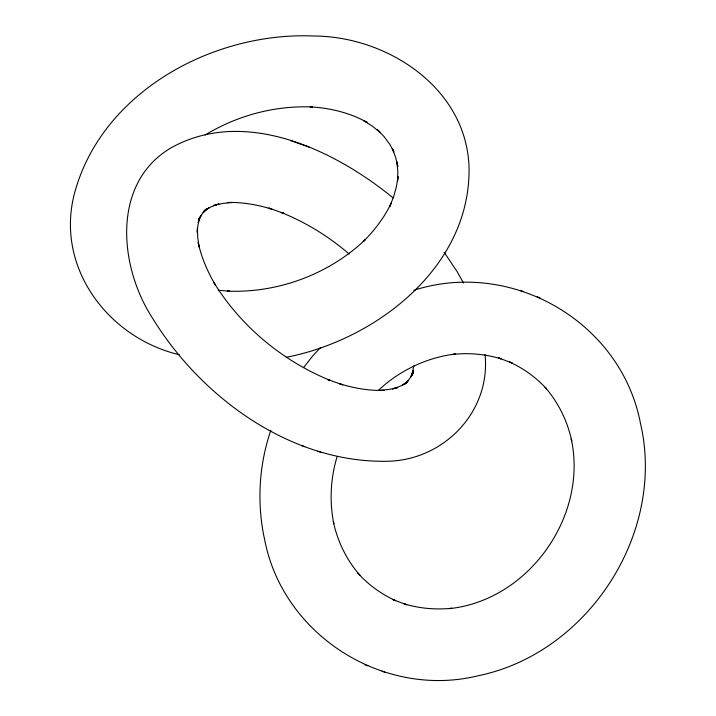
<?xml version="1.0" encoding="UTF-8"?>
<svg xmlns="http://www.w3.org/2000/svg" width="716" height="716" viewBox="0 0 716 716"><rect width="100%" height="100%" fill="white"/><g stroke="black" fill="none" stroke-linecap="round" stroke-linejoin="round"><path stroke-width="1.07" d="M197.151 232.458L197.437 228.252L197.714 237.444L199.129 247.092L198.18 242.464C201.366 257.5 207.604 271.686 215.328 284.914L213.708 282.256C240.737 326.308 282.534 361.007 330.327 380.465L327.704 379.543L342.704 384.841L339.626 383.758C354.044 388.17 369.071 390.909 384.197 390.408L379.382 390.435L388.904 389.495L397.72 387.535L392.601 388.994L400.441 386.112L407.431 382.272L402.562 385.119L408.559 380.447L404.459 384.42L409.471 378.925L413.49 372.633L410.456 377.457L413.445 370.405L411.691 375.721L413.848 365.76M197.285 231.393L197.92 225.048L199.871 217.208L198.108 222.524L201.106 215.462L198.574 219.49M270.827 430.307C259.201 464.254 256.874 501.263 263.935 536.427L264.464 538.611C282.22 634.922 383.534 699.093 478.324 675.725C587.344 653.207 664.663 535.103 641.115 426.19L640.587 424.006C621.631 322.182 511.922 258.736 413.875 290.293M337.012 456.969C330.452 478.53 329.396 501.71 333.826 523.808L333.298 521.624C337.549 541.359 346.58 560.037 359.888 575.252L357.902 573.122C368.409 584.802 381.306 594.217 395.653 600.635L392.878 599.596L406.697 604.787L403.985 603.767C419.406 608.493 435.704 609.925 451.724 608.26L449.371 608.627C528.515 600.357 588.185 516.281 571.216 438.81L571.753 440.993C567.502 421.259 558.471 402.58 545.153 387.365L546.487 388.788M198.645 219.391L202.091 213.994L207.103 208.499L203.004 212.482L208.991 207.81L204.123 210.647L211.122 206.817L218.962 203.926L213.842 205.394L222.658 203.434L232.181 202.485L227.366 202.521C242.482 202.019 257.518 204.749 271.937 209.17L268.858 208.088L283.858 213.377L281.236 212.464C306 222.407 329.002 236.638 349.202 254.055M303.557 367.594L313.044 355.548L320.535 347.591M378.388 390.354C399.492 370.539 426.861 357.374 455.671 353.99M205.098 135.029C237.148 115.544 274.944 105.342 312.48 106.979L310.091 106.836C329.924 107.964 349.721 112.689 367.156 122.382L363.531 120.512L372.463 126.231L380.429 132.737L377.278 129.524L384.107 136.649L389.853 144.417L393.433 150.906M286.239 357.311C376.034 339.823 470.358 267.238 469.052 168.188C467.199 88.542 387.839 36.337 313.805 36.006C212.437 31.576 100.133 92.65 73.936 195.522C56.063 268.616 108.707 337.943 179.152 354.697M454.884 354.116L453.317 354.357C469.338 352.702 485.645 354.134 501.057 358.85L498.345 357.83L512.164 363.021L509.398 361.983C523.387 368.284 536.096 377.341 546.398 388.734M218.219 290.204L229.738 291.269L227.348 291.126C277.593 293.229 328.528 274.479 365.07 239.86L363.182 241.596C374.575 230.436 384.349 217.557 391.205 203.12L389.629 206.718L393.648 196.694L396.449 186.608L397.998 176.557L397.568 181.103L397.845 171.33L396.879 161.78L397.827 166.47L395.626 157.287L392.225 148.498L394.015 151.908M393.048 197.858C334.614 150.091 245.507 107.23 172.135 147.236C110.801 182.24 118.99 267.14 152.83 318.638C201.518 397.693 290.419 462.509 386.049 461.292C443.079 461.023 490.997 412.183 485.036 354.456M309.366 147.21L290.615 140.587M302.197 445.719L304.819 446.641M317.868 451.259L320.947 452.342M520.281 290.392L522.993 291.412M537.215 296.755L539.989 297.793M365.053 664.824L367.827 665.871M382.049 671.205L384.769 672.226M444.162 252.247L457.112 271.632L463.529 283.053"/></g></svg>
